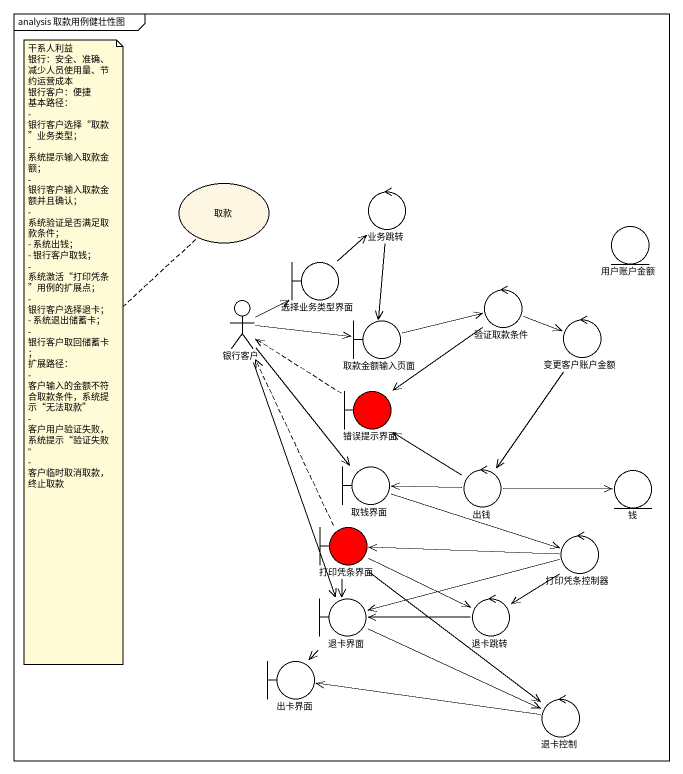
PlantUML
@startuml
mainframe analysis 取款用例健壮性图
usecase 取款
control 业务跳转
entity 用户账户金额
boundary 选择业务类型界面
control 验证取款条件
actor 银行客户
boundary 取款金额输入页面
control 变更客户账户金额
boundary 错误提示界面 #FF0000
boundary 取钱界面
control 出钱
entity 钱
boundary 打印凭条界面 #FF0000
control 打印凭条控制器
boundary 退卡界面
control 退卡跳转
boundary 出卡界面
control 退卡控制
业务跳转 --> 取款金额输入页面
选择业务类型界面 -up-> 业务跳转
验证取款条件 -right-> 变更客户账户金额
验证取款条件 --> 错误提示界面
银行客户 -up-> 选择业务类型界面
银行客户 -right-> 取款金额输入页面
银行客户 --> 取钱界面
银行客户 --> 退卡界面
取款金额输入页面 -right-> 验证取款条件
变更客户账户金额 --> 出钱
错误提示界面 .left.> 银行客户
取钱界面 -right-> 打印凭条控制器
出钱 -up-> 错误提示界面
出钱 -left-> 取钱界面
出钱 -right-> 钱
打印凭条界面 .up.> 银行客户
打印凭条界面 --> 退卡界面
打印凭条界面 -right-> 退卡跳转
打印凭条界面 --> 退卡控制
打印凭条控制器 -left-> 打印凭条界面
打印凭条控制器 -left-> 退卡界面
打印凭条控制器 --> 退卡跳转
退卡界面 --> 出卡界面
退卡界面 -right-> 退卡控制
退卡跳转 -left-> 退卡界面
退卡控制 -left-> 出卡界面
note bottom of 取款
  干系人利益
  银行：安全、准确、减少人员使用量、节约运营成本
  银行客户：便捷
  基本路径：
  - 银行客户选择“取款”业务类型；
  - 系统提示输入取款金额；
  - 银行客户输入取款金额并且确认；
  - 系统验证是否满足取款条件；
  - 系统出钱；
  - 银行客户取钱；
  - 系统激活“打印凭条”用例的扩展点；
  - 银行客户选择退卡；
  - 系统退出储蓄卡；
  - 银行客户取回储蓄卡；
  扩展路径：
  - 客户输入的金额不符合取款条件，系统提示“无法取款”
  - 客户用户验证失败，系统提示“验证失败”
  - 客户临时取消取款，终止取款
end note
@enduml
